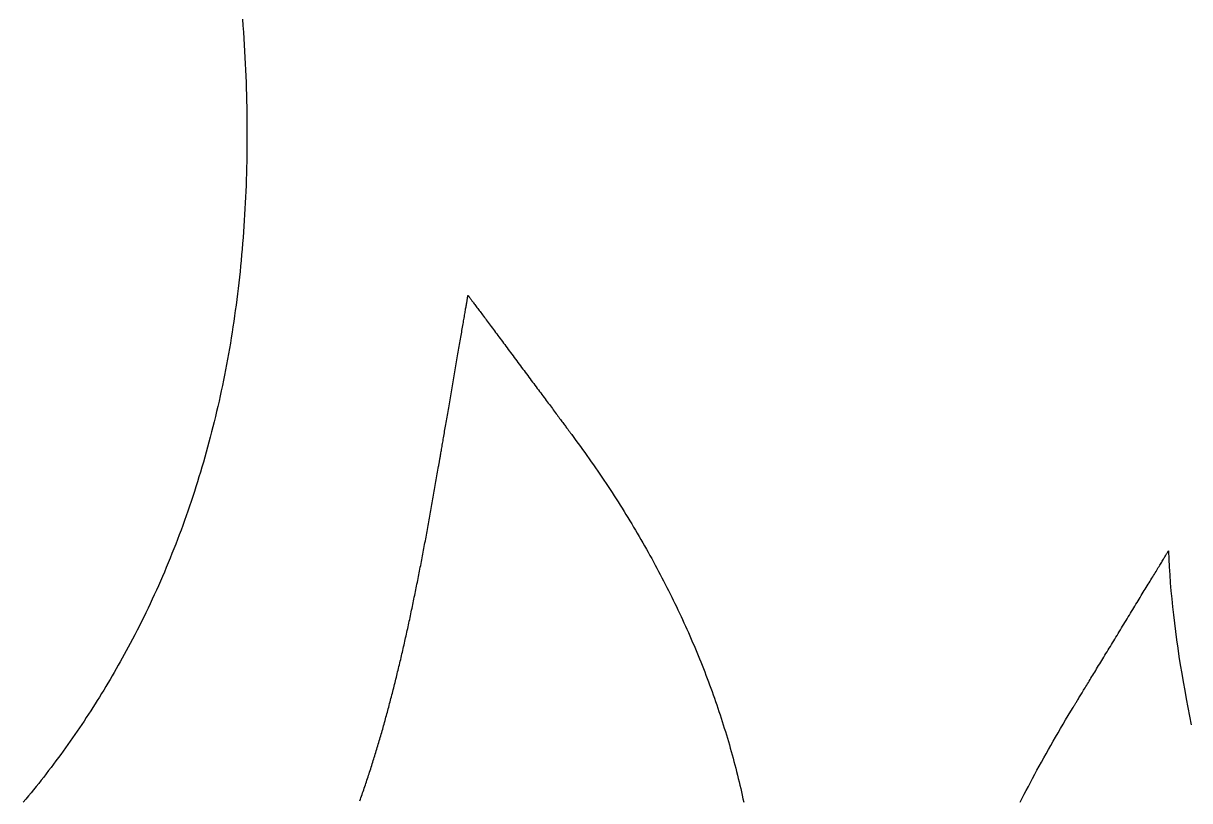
# Model space of a CAD drawing. Extents: x -6.8 to 6.8, y -8.6 to 0.4.
# Drawn here: x -1.54 to -0.336, y -7.718 to -6.916 of the extents above; entities that cross this region are included whole.
import ezdxf

# ---------------------------------------------------------------- set-up
doc = ezdxf.new("R2010")
doc.units = 0
doc.layers.add('4', color=50, linetype='CONTINUOUS')

msp = doc.modelspace()

# ---------------------------------------------------------------- linework, layer by layer
at = {"layer": '4', "color": 2}
for points in [[(-1.31328, -6.9122, 0), (-1.3128, -6.91881, 0), (-1.31235, -6.9254, 0), (-1.31192, -6.93196, 0), (-1.31152, -6.93851, 0), (-1.31114, -6.94503, 0), (-1.3108, -6.95154, 0), (-1.31048, -6.95802, 0), (-1.31018, -6.96449, 0), (-1.30992, -6.97093, 0), (-1.30968, -6.97735, 0), (-1.30947, -6.98376, 0), (-1.30928, -6.99014, 0), (-1.30912, -6.99651, 0), (-1.30899, -7.00285, 0), (-1.30888, -7.00918, 0), (-1.3088, -7.01548, 0), (-1.30875, -7.02177, 0), (-1.30872, -7.02803, 0), (-1.30872, -7.03428, 0), (-1.30874, -7.04051, 0), (-1.30879, -7.04671, 0), (-1.30887, -7.0529, 0), (-1.30898, -7.05907, 0), (-1.30911, -7.06521, 0), (-1.30926, -7.07134, 0), (-1.30945, -7.07745, 0), (-1.30965, -7.08354, 0), (-1.30989, -7.08961, 0), (-1.31015, -7.09566, 0), (-1.31043, -7.10169, 0), (-1.31075, -7.1077, 0), (-1.31108, -7.11369, 0), (-1.31145, -7.11966, 0), (-1.31183, -7.12562, 0), (-1.31225, -7.13155, 0), (-1.31269, -7.13747, 0), (-1.31315, -7.14336, 0), (-1.31365, -7.14924, 0), (-1.31416, -7.1551, 0), (-1.3147, -7.16094, 0), (-1.31527, -7.16676, 0), (-1.31586, -7.17256, 0), (-1.31648, -7.17834, 0), (-1.31712, -7.1841, 0), (-1.31779, -7.18985, 0), (-1.31849, -7.19557, 0), (-1.3192, -7.20128, 0), (-1.31995, -7.20697, 0), (-1.32071, -7.21264, 0), (-1.32151, -7.21829, 0), (-1.32233, -7.22392, 0), (-1.32317, -7.22953, 0), (-1.32404, -7.23513, 0), (-1.32493, -7.2407, 0), (-1.32585, -7.24626, 0), (-1.32679, -7.2518, 0), (-1.32775, -7.25732, 0), (-1.32875, -7.26282, 0), (-1.32976, -7.26831, 0), (-1.3308, -7.27377, 0), (-1.33187, -7.27922, 0), (-1.33296, -7.28465, 0), (-1.33407, -7.29006, 0), (-1.33521, -7.29545, 0), (-1.33637, -7.30082, 0), (-1.33755, -7.30618, 0), (-1.33876, -7.31152, 0), (-1.34, -7.31683, 0), (-1.34126, -7.32214, 0), (-1.34254, -7.32742, 0), (-1.34384, -7.33269, 0), (-1.34518, -7.33793, 0), (-1.34653, -7.34316, 0), (-1.34791, -7.34837, 0), (-1.34931, -7.35357, 0), (-1.35073, -7.35874, 0), (-1.35218, -7.3639, 0), (-1.35366, -7.36904, 0), (-1.35515, -7.37416, 0), (-1.35667, -7.37927, 0), (-1.35822, -7.38436, 0), (-1.35978, -7.38943, 0), (-1.36138, -7.39448, 0), (-1.36299, -7.39951, 0), (-1.36463, -7.40453, 0), (-1.36629, -7.40953, 0), (-1.36797, -7.41451, 0), (-1.36968, -7.41948, 0), (-1.37141, -7.42442, 0), (-1.37316, -7.42935, 0), (-1.37494, -7.43426, 0), (-1.37674, -7.43916, 0), (-1.37856, -7.44404, 0), (-1.3804, -7.4489, 0), (-1.38227, -7.45374, 0), (-1.38416, -7.45857, 0), (-1.38608, -7.46338, 0), (-1.38801, -7.46817, 0), (-1.38997, -7.47294, 0), (-1.39196, -7.4777, 0), (-1.39396, -7.48244, 0), (-1.39599, -7.48717, 0), (-1.39804, -7.49187, 0), (-1.40011, -7.49656, 0), (-1.4022, -7.50124, 0), (-1.40432, -7.50589, 0), (-1.40646, -7.51053, 0), (-1.40862, -7.51516, 0), (-1.41081, -7.51976, 0), (-1.41301, -7.52435, 0), (-1.41524, -7.52893, 0), (-1.41749, -7.53348, 0), (-1.41976, -7.53802, 0), (-1.42206, -7.54254, 0), (-1.42437, -7.54705, 0), (-1.42671, -7.55154, 0), (-1.42907, -7.55601, 0), (-1.43122, -7.56003, 0), (-1.43324, -7.56378, 0), (-1.43528, -7.56751, 0), (-1.43733, -7.57123, 0), (-1.4394, -7.57494, 0), (-1.44148, -7.57863, 0), (-1.44358, -7.58232, 0), (-1.4457, -7.58599, 0), (-1.44782, -7.58965, 0), (-1.44997, -7.59329, 0), (-1.45212, -7.59693, 0), (-1.4543, -7.60055, 0), (-1.45648, -7.60416, 0), (-1.45869, -7.60776, 0), (-1.4609, -7.61135, 0), (-1.46314, -7.61492, 0), (-1.46538, -7.61848, 0), (-1.46764, -7.62203, 0), (-1.46992, -7.62557, 0), (-1.47221, -7.6291, 0), (-1.47452, -7.63261, 0), (-1.47684, -7.63612, 0), (-1.47917, -7.63961, 0), (-1.48152, -7.64309, 0), (-1.48388, -7.64655, 0), (-1.48626, -7.65001, 0), (-1.48865, -7.65345, 0), (-1.49106, -7.65688, 0), (-1.49348, -7.6603, 0), (-1.49592, -7.66371, 0), (-1.49837, -7.66711, 0), (-1.50083, -7.67049, 0), (-1.50331, -7.67387, 0), (-1.5058, -7.67723, 0), (-1.50831, -7.68058, 0), (-1.51083, -7.68392, 0), (-1.51337, -7.68724, 0), (-1.51592, -7.69056, 0), (-1.51848, -7.69386, 0), (-1.52106, -7.69715, 0), (-1.52365, -7.70043, 0), (-1.52626, -7.7037, 0), (-1.52888, -7.70696, 0), (-1.53152, -7.71021, 0), (-1.53416, -7.71344, 0), (-1.53683, -7.71667, 0), (-1.5395, -7.71988, 0)], [(-1.19225, -7.71848, 0), (-1.19167, -7.71685, 0), (-1.19109, -7.71521, 0), (-1.19051, -7.71358, 0), (-1.18993, -7.71194, 0), (-1.18936, -7.7103, 0), (-1.18879, -7.70866, 0), (-1.18822, -7.70701, 0), (-1.18765, -7.70536, 0), (-1.18708, -7.70371, 0), (-1.18652, -7.70206, 0), (-1.18596, -7.7004, 0), (-1.1854, -7.69874, 0), (-1.18485, -7.69708, 0), (-1.18429, -7.69542, 0), (-1.18374, -7.69375, 0), (-1.18319, -7.69208, 0), (-1.18264, -7.69041, 0), (-1.1821, -7.68874, 0), (-1.18155, -7.68707, 0), (-1.18101, -7.68539, 0), (-1.18047, -7.68371, 0), (-1.17994, -7.68202, 0), (-1.1794, -7.68034, 0), (-1.17887, -7.67865, 0), (-1.17834, -7.67696, 0), (-1.17781, -7.67527, 0), (-1.17728, -7.67358, 0), (-1.17676, -7.67188, 0), (-1.17623, -7.67018, 0), (-1.17571, -7.66848, 0), (-1.1752, -7.66677, 0), (-1.17468, -7.66507, 0), (-1.17416, -7.66336, 0), (-1.17365, -7.66165, 0), (-1.17314, -7.65994, 0), (-1.17263, -7.65822, 0), (-1.17213, -7.65651, 0), (-1.17162, -7.65479, 0), (-1.17112, -7.65306, 0), (-1.17062, -7.65134, 0), (-1.17012, -7.64962, 0), (-1.16962, -7.64789, 0), (-1.16913, -7.64616, 0), (-1.16863, -7.64443, 0), (-1.16814, -7.64269, 0), (-1.16765, -7.64095, 0), (-1.16716, -7.63922, 0), (-1.16668, -7.63748, 0), (-1.1662, -7.63573, 0), (-1.16571, -7.63399, 0), (-1.16523, -7.63224, 0), (-1.16475, -7.63049, 0), (-1.16428, -7.62874, 0), (-1.1638, -7.62699, 0), (-1.16333, -7.62523, 0), (-1.16286, -7.62348, 0), (-1.16239, -7.62172, 0), (-1.16192, -7.61996, 0), (-1.16146, -7.6182, 0), (-1.16099, -7.61643, 0), (-1.16052, -7.61462, 0), (-1.16004, -7.61282, 0), (-1.15957, -7.61101, 0), (-1.1591, -7.6092, 0), (-1.15864, -7.60739, 0), (-1.15817, -7.60557, 0), (-1.15771, -7.60376, 0), (-1.15725, -7.60194, 0), (-1.15678, -7.60012, 0), (-1.15633, -7.59829, 0), (-1.15587, -7.59647, 0), (-1.15541, -7.59464, 0), (-1.15496, -7.59281, 0), (-1.1545, -7.59097, 0), (-1.15405, -7.58914, 0), (-1.1536, -7.5873, 0), (-1.15316, -7.58546, 0), (-1.15271, -7.58362, 0), (-1.15226, -7.58178, 0), (-1.15182, -7.57993, 0), (-1.15138, -7.57808, 0), (-1.15094, -7.57623, 0), (-1.1505, -7.57438, 0), (-1.15006, -7.57253, 0), (-1.14962, -7.57067, 0), (-1.14919, -7.56881, 0), (-1.14875, -7.56695, 0), (-1.14832, -7.56509, 0), (-1.14789, -7.56322, 0), (-1.14746, -7.56136, 0), (-1.14703, -7.55949, 0), (-1.14661, -7.55762, 0), (-1.14618, -7.55575, 0), (-1.14576, -7.55387, 0), (-1.14533, -7.552, 0), (-1.14491, -7.55012, 0), (-1.14449, -7.54824, 0), (-1.14407, -7.54636, 0), (-1.14366, -7.54447, 0), (-1.14324, -7.54259, 0), (-1.14283, -7.5407, 0), (-1.14241, -7.53881, 0), (-1.142, -7.53692, 0), (-1.14159, -7.53503, 0), (-1.14118, -7.53313, 0), (-1.14077, -7.53124, 0), (-1.14036, -7.52934, 0), (-1.13996, -7.52744, 0), (-1.13955, -7.52554, 0), (-1.13915, -7.52364, 0), (-1.13875, -7.52173, 0), (-1.13835, -7.51983, 0), (-1.13795, -7.51792, 0), (-1.13755, -7.51601, 0), (-1.13715, -7.5141, 0), (-1.13675, -7.51219, 0), (-1.13636, -7.51027, 0), (-1.13596, -7.50836, 0), (-1.13557, -7.50644, 0), (-1.13518, -7.50452, 0), (-1.13479, -7.5026, 0), (-1.1344, -7.50068, 0), (-1.13401, -7.49876, 0), (-1.13362, -7.49683, 0), (-1.13323, -7.4949, 0), (-1.13285, -7.49298, 0), (-1.13246, -7.49105, 0), (-1.13208, -7.48912, 0), (-1.1317, -7.48719, 0), (-1.13131, -7.48525, 0), (-1.13093, -7.48332, 0), (-1.13055, -7.48138, 0), (-1.13017, -7.47945, 0), (-1.1298, -7.47751, 0), (-1.12942, -7.47557, 0), (-1.12904, -7.47363, 0), (-1.12867, -7.47169, 0), (-1.1283, -7.46974, 0), (-1.12792, -7.4678, 0), (-1.12755, -7.46585, 0), (-1.12718, -7.46391, 0), (-1.12681, -7.46196, 0), (-1.12644, -7.46001, 0), (-1.12607, -7.45806, 0), (-1.1257, -7.45611, 0), (-1.12533, -7.45415, 0), (-1.12497, -7.4522, 0), (-1.1246, -7.45024, 0), (-1.12424, -7.44829, 0), (-1.12387, -7.44633, 0), (-1.12351, -7.44437, 0), (-1.12315, -7.44241, 0), (-1.12279, -7.44045, 0), (-1.12243, -7.43849, 0), (-1.12207, -7.43653, 0), (-1.12171, -7.43457, 0), (-1.12135, -7.4326, 0), (-1.12099, -7.43064, 0), (-1.12064, -7.42867, 0), (-1.12028, -7.42671, 0), (-1.11992, -7.42474, 0), (-1.11957, -7.42277, 0), (-1.11922, -7.4208, 0), (-1.11886, -7.41883, 0), (-1.11851, -7.41686, 0), (-1.11816, -7.41489, 0), (-1.11781, -7.41292, 0), (-1.11745, -7.41094, 0), (-1.1171, -7.40897, 0), (-1.11675, -7.407, 0), (-1.11641, -7.40502, 0), (-1.11606, -7.40304, 0), (-1.11571, -7.40107, 0), (-1.11536, -7.39909, 0), (-1.11501, -7.39711, 0), (-1.11467, -7.39513, 0), (-1.11432, -7.39315, 0), (-1.11398, -7.39117, 0), (-1.11363, -7.38919, 0), (-1.11329, -7.38721, 0), (-1.11295, -7.38523, 0), (-1.1126, -7.38325, 0), (-1.11226, -7.38126, 0), (-1.11192, -7.37928, 0), (-1.11158, -7.3773, 0), (-1.11123, -7.37531, 0), (-1.11092, -7.37348, 0), (-1.11091, -7.37344, 0), (-1.1109, -7.37334, 0), (-1.11087, -7.37317, 0), (-1.11083, -7.37295, 0), (-1.11078, -7.37266, 0), (-1.11072, -7.37231, 0), (-1.11065, -7.3719, 0), (-1.11057, -7.37143, 0), (-1.11048, -7.37091, 0), (-1.11038, -7.37033, 0), (-1.11027, -7.36969, 0), (-1.11015, -7.369, 0), (-1.11002, -7.36826, 0), (-1.10989, -7.36746, 0), (-1.10974, -7.36662, 0), (-1.10959, -7.36572, 0), (-1.10942, -7.36478, 0), (-1.10925, -7.36378, 0), (-1.10907, -7.36274, 0), (-1.10889, -7.36166, 0), (-1.10869, -7.36053, 0), (-1.10849, -7.35935, 0), (-1.10828, -7.35814, 0), (-1.10806, -7.35688, 0), (-1.10784, -7.35558, 0), (-1.10761, -7.35424, 0), (-1.10737, -7.35286, 0), (-1.10713, -7.35145, 0), (-1.10688, -7.34999, 0), (-1.10663, -7.34851, 0), (-1.10636, -7.34698, 0), (-1.1061, -7.34543, 0), (-1.10582, -7.34384, 0), (-1.10554, -7.34222, 0), (-1.10526, -7.34057, 0), (-1.10497, -7.33889, 0), (-1.10468, -7.33718, 0), (-1.10438, -7.33545, 0), (-1.10408, -7.33369, 0), (-1.10377, -7.3319, 0), (-1.10346, -7.33009, 0), (-1.10314, -7.32826, 0), (-1.10282, -7.3264, 0), (-1.1025, -7.32452, 0), (-1.10217, -7.32262, 0), (-1.10184, -7.32071, 0), (-1.10151, -7.31877, 0), (-1.10118, -7.31682, 0), (-1.10084, -7.31486, 0), (-1.1005, -7.31287, 0), (-1.10015, -7.31088, 0), (-1.09981, -7.30887, 0), (-1.09946, -7.30685, 0), (-1.09911, -7.30482, 0), (-1.09876, -7.30277, 0), (-1.09841, -7.30072, 0), (-1.09805, -7.29867, 0), (-1.0977, -7.2966, 0), (-1.09734, -7.29453, 0), (-1.09699, -7.29246, 0), (-1.09663, -7.29038, 0), (-1.09627, -7.2883, 0), (-1.09591, -7.28622, 0), (-1.09555, -7.28413, 0), (-1.0952, -7.28205, 0), (-1.09484, -7.27997, 0), (-1.09448, -7.27789, 0), (-1.09412, -7.27582, 0), (-1.09377, -7.27375, 0), (-1.09341, -7.27168, 0), (-1.09306, -7.26963, 0), (-1.09271, -7.26758, 0), (-1.09236, -7.26554, 0), (-1.09201, -7.2635, 0), (-1.09166, -7.26148, 0), (-1.09131, -7.25948, 0), (-1.09097, -7.25748, 0), (-1.09063, -7.2555, 0), (-1.09029, -7.25353, 0), (-1.08996, -7.25158, 0), (-1.08962, -7.24965, 0), (-1.0893, -7.24773, 0), (-1.08897, -7.24584, 0), (-1.08865, -7.24396, 0), (-1.08833, -7.24211, 0), (-1.08801, -7.24028, 0), (-1.0877, -7.23847, 0), (-1.08739, -7.23668, 0), (-1.08709, -7.23492, 0), (-1.08679, -7.23319, 0), (-1.0865, -7.23148, 0), (-1.08621, -7.2298, 0), (-1.08593, -7.22816, 0), (-1.08565, -7.22654, 0), (-1.08538, -7.22495, 0), (-1.08511, -7.2234, 0), (-1.08485, -7.22188, 0), (-1.08459, -7.22039, 0), (-1.08434, -7.21894, 0), (-1.0841, -7.21753, 0), (-1.08386, -7.21616, 0), (-1.08363, -7.21482, 0), (-1.08341, -7.21352, 0), (-1.0832, -7.21227, 0), (-1.08299, -7.21105, 0), (-1.08278, -7.20988, 0), (-1.08259, -7.20875, 0), (-1.0824, -7.20767, 0), (-1.08223, -7.20663, 0), (-1.08206, -7.20564, 0), (-1.08189, -7.2047, 0), (-1.08174, -7.20381, 0), (-1.0816, -7.20296, 0), (-1.08146, -7.20217, 0), (-1.08133, -7.20143, 0), (-1.08121, -7.20075, 0), (-1.08111, -7.20011, 0), (-1.08101, -7.19954, 0), (-1.08092, -7.19902, 0), (-1.08084, -7.19855, 0), (-1.08077, -7.19815, 0), (-1.08071, -7.1978, 0), (-1.08066, -7.19752, 0), (-1.08062, -7.19729, 0), (-1.08059, -7.19713, 0), (-1.08058, -7.19703, 0), (-1.08057, -7.197, 0), (-1.08055, -7.19703, 0), (-1.08049, -7.1971, 0), (-1.0804, -7.19723, 0), (-1.08026, -7.19742, 0), (-1.08009, -7.19765, 0), (-1.07988, -7.19793, 0), (-1.07964, -7.19825, 0), (-1.07936, -7.19863, 0), (-1.07904, -7.19905, 0), (-1.07869, -7.19952, 0), (-1.07831, -7.20004, 0), (-1.07789, -7.20059, 0), (-1.07745, -7.20119, 0), (-1.07697, -7.20184, 0), (-1.07646, -7.20252, 0), (-1.07592, -7.20325, 0), (-1.07535, -7.20401, 0), (-1.07475, -7.20482, 0), (-1.07412, -7.20566, 0), (-1.07346, -7.20654, 0), (-1.07278, -7.20746, 0), (-1.07207, -7.20841, 0), (-1.07133, -7.2094, 0), (-1.07057, -7.21042, 0), (-1.06979, -7.21148, 0), (-1.06898, -7.21257, 0), (-1.06814, -7.21369, 0), (-1.06729, -7.21483, 0), (-1.06641, -7.21601, 0), (-1.06551, -7.21722, 0), (-1.06458, -7.21846, 0), (-1.06364, -7.21972, 0), (-1.06268, -7.22102, 0), (-1.0617, -7.22233, 0), (-1.0607, -7.22367, 0), (-1.05968, -7.22504, 0), (-1.05865, -7.22643, 0), (-1.0576, -7.22784, 0), (-1.05653, -7.22927, 0), (-1.05545, -7.23072, 0), (-1.05435, -7.2322, 0), (-1.05324, -7.23369, 0), (-1.05212, -7.2352, 0), (-1.05098, -7.23672, 0), (-1.04983, -7.23827, 0), (-1.04867, -7.23983, 0), (-1.0475, -7.2414, 0), (-1.04631, -7.24299, 0), (-1.04512, -7.24459, 0), (-1.04392, -7.2462, 0), (-1.04271, -7.24783, 0), (-1.04149, -7.24946, 0), (-1.04027, -7.25111, 0), (-1.03904, -7.25276, 0), (-1.0378, -7.25442, 0), (-1.03656, -7.25609, 0), (-1.03531, -7.25776, 0), (-1.03406, -7.25944, 0), (-1.0328, -7.26113, 0), (-1.03154, -7.26282, 0), (-1.03028, -7.26451, 0), (-1.02902, -7.2662, 0), (-1.02776, -7.2679, 0), (-1.02649, -7.2696, 0), (-1.02523, -7.27129, 0), (-1.02397, -7.27299, 0), (-1.02271, -7.27468, 0), (-1.02145, -7.27637, 0), (-1.02019, -7.27805, 0), (-1.01894, -7.27974, 0), (-1.01769, -7.28141, 0), (-1.01645, -7.28308, 0), (-1.01521, -7.28474, 0), (-1.01398, -7.2864, 0), (-1.01275, -7.28804, 0), (-1.01153, -7.28968, 0), (-1.01032, -7.2913, 0), (-1.00912, -7.29292, 0), (-1.00793, -7.29452, 0), (-1.00674, -7.29611, 0), (-1.00557, -7.29769, 0), (-1.00441, -7.29925, 0), (-1.00326, -7.30079, 0), (-1.00212, -7.30232, 0), (-1.00099, -7.30383, 0), (-0.999879, -7.30533, 0), (-0.99878, -7.3068, 0), (-0.997696, -7.30826, 0), (-0.996628, -7.30969, 0), (-0.995575, -7.31111, 0), (-0.994538, -7.3125, 0), (-0.993519, -7.31386, 0), (-0.992518, -7.31521, 0), (-0.991535, -7.31653, 0), (-0.990571, -7.31782, 0), (-0.989627, -7.31909, 0), (-0.988703, -7.32033, 0), (-0.9878, -7.32154, 0), (-0.986919, -7.32273, 0), (-0.98606, -7.32388, 0), (-0.985224, -7.325, 0), (-0.984411, -7.32609, 0), (-0.983622, -7.32715, 0), (-0.982857, -7.32818, 0), (-0.982118, -7.32917, 0), (-0.981405, -7.33013, 0), (-0.980719, -7.33105, 0), (-0.98006, -7.33193, 0), (-0.979428, -7.33278, 0), (-0.978825, -7.33359, 0), (-0.978251, -7.33436, 0), (-0.977707, -7.33509, 0), (-0.977193, -7.33578, 0), (-0.97671, -7.33643, 0), (-0.976258, -7.33704, 0), (-0.975839, -7.3376, 0), (-0.975453, -7.33812, 0), (-0.9751, -7.33859, 0), (-0.974781, -7.33902, 0), (-0.974496, -7.3394, 0), (-0.974247, -7.33974, 0), (-0.974034, -7.34002, 0), (-0.973858, -7.34026, 0), (-0.973719, -7.34045, 0), (-0.973617, -7.34058, 0), (-0.973554, -7.34067, 0), (-0.97353, -7.3407, 0), (-0.971451, -7.3435, 0), (-0.969138, -7.34664, 0), (-0.966839, -7.34978, 0), (-0.964552, -7.35292, 0), (-0.962278, -7.35607, 0), (-0.960017, -7.35922, 0), (-0.957769, -7.36237, 0), (-0.955533, -7.36553, 0), (-0.953311, -7.3687, 0), (-0.951102, -7.37186, 0), (-0.948906, -7.37503, 0), (-0.946723, -7.37821, 0), (-0.944553, -7.38139, 0), (-0.942396, -7.38457, 0), (-0.940252, -7.38776, 0), (-0.938121, -7.39094, 0), (-0.936004, -7.39414, 0), (-0.933899, -7.39734, 0), (-0.931808, -7.40054, 0), (-0.92973, -7.40374, 0), (-0.927665, -7.40695, 0), (-0.925614, -7.41016, 0), (-0.923575, -7.41338, 0), (-0.92155, -7.4166, 0), (-0.919538, -7.41982, 0), (-0.91754, -7.42305, 0), (-0.915554, -7.42628, 0), (-0.913583, -7.42951, 0), (-0.911624, -7.43275, 0), (-0.909679, -7.43599, 0), (-0.907747, -7.43923, 0), (-0.905829, -7.44248, 0), (-0.903924, -7.44573, 0), (-0.902033, -7.44899, 0), (-0.900155, -7.45225, 0), (-0.898291, -7.45551, 0), (-0.89644, -7.45878, 0), (-0.894602, -7.46204, 0), (-0.892779, -7.46532, 0), (-0.890968, -7.46859, 0), (-0.889172, -7.47187, 0), (-0.887389, -7.47516, 0), (-0.885619, -7.47844, 0), (-0.883864, -7.48173, 0), (-0.882122, -7.48503, 0), (-0.880393, -7.48832, 0), (-0.878679, -7.49162, 0), (-0.876978, -7.49493, 0), (-0.875291, -7.49823, 0), (-0.873617, -7.50154, 0), (-0.871958, -7.50486, 0), (-0.870312, -7.50817, 0), (-0.86868, -7.51149, 0), (-0.867062, -7.51482, 0), (-0.865458, -7.51814, 0), (-0.863867, -7.52147, 0), (-0.862291, -7.52481, 0), (-0.860728, -7.52814, 0), (-0.85918, -7.53148, 0), (-0.857645, -7.53482, 0), (-0.856124, -7.53817, 0), (-0.854618, -7.54152, 0), (-0.853125, -7.54487, 0), (-0.851646, -7.54823, 0), (-0.850182, -7.55158, 0), (-0.848731, -7.55495, 0), (-0.847295, -7.55831, 0), (-0.845872, -7.56168, 0), (-0.844464, -7.56505, 0), (-0.84307, -7.56842, 0), (-0.84169, -7.5718, 0), (-0.840325, -7.57518, 0), (-0.838973, -7.57856, 0), (-0.837636, -7.58195, 0), (-0.836313, -7.58534, 0), (-0.835005, -7.58873, 0), (-0.83371, -7.59212, 0), (-0.83243, -7.59552, 0), (-0.831164, -7.59892, 0), (-0.829913, -7.60233, 0), (-0.828676, -7.60573, 0), (-0.827453, -7.60914, 0), (-0.826245, -7.61256, 0), (-0.825051, -7.61597, 0), (-0.823872, -7.61939, 0), (-0.822707, -7.62281, 0), (-0.821556, -7.62624, 0), (-0.82042, -7.62966, 0), (-0.819299, -7.63309, 0), (-0.818192, -7.63652, 0), (-0.817099, -7.63996, 0), (-0.816021, -7.6434, 0), (-0.814958, -7.64684, 0), (-0.81391, -7.65028, 0), (-0.812876, -7.65373, 0), (-0.811856, -7.65718, 0), (-0.810852, -7.66063, 0), (-0.809862, -7.66408, 0), (-0.808886, -7.66754, 0), (-0.807926, -7.671, 0), (-0.80698, -7.67446, 0), (-0.806049, -7.67793, 0), (-0.805133, -7.6814, 0), (-0.804231, -7.68487, 0), (-0.803345, -7.68834, 0), (-0.802473, -7.69182, 0), (-0.801616, -7.69529, 0), (-0.800774, -7.69878, 0), (-0.799947, -7.70226, 0), (-0.799135, -7.70575, 0), (-0.798337, -7.70923, 0), (-0.797555, -7.71272, 0), (-0.796788, -7.71622, 0), (-0.796035, -7.71971, 0)], [(-0.510579, -7.71981, 0), (-0.508527, -7.71577, 0), (-0.506447, -7.7117, 0), (-0.504338, -7.70762, 0), (-0.502199, -7.70351, 0), (-0.500031, -7.69938, 0), (-0.497834, -7.69524, 0), (-0.495606, -7.69107, 0), (-0.493347, -7.68689, 0), (-0.491058, -7.68268, 0), (-0.488738, -7.67845, 0), (-0.486387, -7.6742, 0), (-0.484004, -7.66993, 0), (-0.48159, -7.66563, 0), (-0.479143, -7.66132, 0), (-0.476664, -7.65698, 0), (-0.474152, -7.65262, 0), (-0.471608, -7.64824, 0), (-0.46903, -7.64383, 0), (-0.466418, -7.6394, 0), (-0.463773, -7.63495, 0), (-0.461094, -7.63047, 0), (-0.458381, -7.62597, 0), (-0.45608, -7.62218, 0), (-0.456055, -7.62214, 0), (-0.455995, -7.62204, 0), (-0.4559, -7.62188, 0), (-0.45577, -7.62167, 0), (-0.455605, -7.6214, 0), (-0.455407, -7.62108, 0), (-0.455176, -7.6207, 0), (-0.454913, -7.62026, 0), (-0.454617, -7.61978, 0), (-0.45429, -7.61924, 0), (-0.453933, -7.61866, 0), (-0.453545, -7.61802, 0), (-0.453127, -7.61733, 0), (-0.452681, -7.6166, 0), (-0.452206, -7.61582, 0), (-0.451703, -7.615, 0), (-0.451173, -7.61413, 0), (-0.450616, -7.61321, 0), (-0.450034, -7.61226, 0), (-0.449425, -7.61126, 0), (-0.448791, -7.61022, 0), (-0.448134, -7.60914, 0), (-0.447452, -7.60802, 0), (-0.446747, -7.60686, 0), (-0.446019, -7.60567, 0), (-0.445269, -7.60444, 0), (-0.444498, -7.60317, 0), (-0.443705, -7.60187, 0), (-0.442892, -7.60054, 0), (-0.44206, -7.59917, 0), (-0.441208, -7.59777, 0), (-0.440338, -7.59634, 0), (-0.439449, -7.59489, 0), (-0.438543, -7.5934, 0), (-0.43762, -7.59188, 0), (-0.436681, -7.59034, 0), (-0.435726, -7.58877, 0), (-0.434755, -7.58718, 0), (-0.43377, -7.58557, 0), (-0.432771, -7.58393, 0), (-0.431759, -7.58226, 0), (-0.430733, -7.58058, 0), (-0.429696, -7.57888, 0), (-0.428646, -7.57716, 0), (-0.427586, -7.57542, 0), (-0.426514, -7.57366, 0), (-0.425433, -7.57188, 0), (-0.424343, -7.57009, 0), (-0.423243, -7.56829, 0), (-0.422135, -7.56647, 0), (-0.42102, -7.56464, 0), (-0.419897, -7.5628, 0), (-0.418768, -7.56094, 0), (-0.417633, -7.55908, 0), (-0.416492, -7.55721, 0), (-0.415347, -7.55533, 0), (-0.414197, -7.55344, 0), (-0.413043, -7.55155, 0), (-0.411887, -7.54965, 0), (-0.410728, -7.54775, 0), (-0.409567, -7.54584, 0), (-0.408405, -7.54394, 0), (-0.407242, -7.54203, 0), (-0.406078, -7.54012, 0), (-0.404915, -7.53821, 0), (-0.403753, -7.5363, 0), (-0.402593, -7.5344, 0), (-0.401434, -7.5325, 0), (-0.400278, -7.5306, 0), (-0.399126, -7.52871, 0), (-0.397977, -7.52682, 0), (-0.396833, -7.52495, 0), (-0.395693, -7.52308, 0), (-0.394559, -7.52121, 0), (-0.393432, -7.51936, 0), (-0.392311, -7.51752, 0), (-0.391197, -7.5157, 0), (-0.390091, -7.51388, 0), (-0.388993, -7.51208, 0), (-0.387905, -7.51029, 0), (-0.386826, -7.50852, 0), (-0.385757, -7.50677, 0), (-0.384699, -7.50503, 0), (-0.383652, -7.50331, 0), (-0.382617, -7.50162, 0), (-0.381595, -7.49994, 0), (-0.380585, -7.49828, 0), (-0.37959, -7.49665, 0), (-0.378608, -7.49504, 0), (-0.377641, -7.49345, 0), (-0.37669, -7.49189, 0), (-0.375754, -7.49035, 0), (-0.374835, -7.48884, 0), (-0.373933, -7.48736, 0), (-0.373049, -7.48591, 0), (-0.372182, -7.48449, 0), (-0.371335, -7.4831, 0), (-0.370507, -7.48174, 0), (-0.369699, -7.48041, 0), (-0.368911, -7.47912, 0), (-0.368145, -7.47786, 0), (-0.3674, -7.47664, 0), (-0.366678, -7.47546, 0), (-0.365978, -7.47431, 0), (-0.365301, -7.4732, 0), (-0.364649, -7.47213, 0), (-0.364021, -7.4711, 0), (-0.363419, -7.47011, 0), (-0.362842, -7.46916, 0), (-0.362291, -7.46826, 0), (-0.361767, -7.4674, 0), (-0.361271, -7.46658, 0), (-0.360803, -7.46581, 0), (-0.360363, -7.46509, 0), (-0.359952, -7.46442, 0), (-0.359572, -7.46379, 0), (-0.359221, -7.46322, 0), (-0.358901, -7.46269, 0), (-0.358613, -7.46222, 0), (-0.358357, -7.4618, 0), (-0.358134, -7.46143, 0), (-0.357943, -7.46112, 0), (-0.357787, -7.46086, 0), (-0.357665, -7.46066, 0), (-0.357577, -7.46052, 0), (-0.357526, -7.46044, 0), (-0.357493, -7.46097, 0), (-0.357199, -7.46899, 0), (-0.35681, -7.47707, 0), (-0.356326, -7.48521, 0), (-0.355751, -7.4934, 0), (-0.355087, -7.50165, 0), (-0.354335, -7.50996, 0), (-0.353498, -7.51831, 0), (-0.352577, -7.52672, 0), (-0.351576, -7.53518, 0), (-0.350497, -7.54369, 0), (-0.349341, -7.55224, 0), (-0.34811, -7.56084, 0), (-0.346808, -7.56949, 0), (-0.345435, -7.57818, 0), (-0.343995, -7.58692, 0), (-0.342489, -7.59569, 0), (-0.340919, -7.60451, 0), (-0.339289, -7.61337, 0), (-0.337599, -7.62226, 0), (-0.335852, -7.63119, 0), (-0.334051, -7.64015, 0)]]:
    msp.add_polyline3d(points, dxfattribs=at)

doc.saveas('drawing.dxf')
